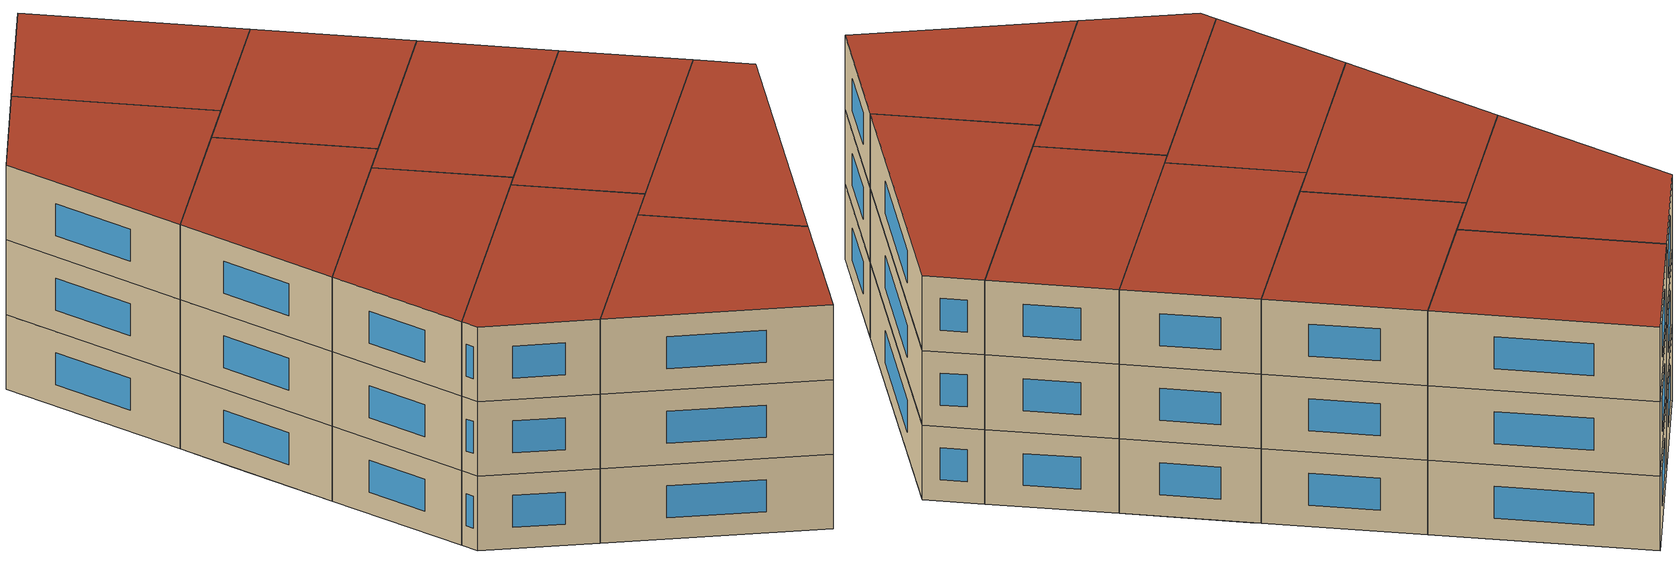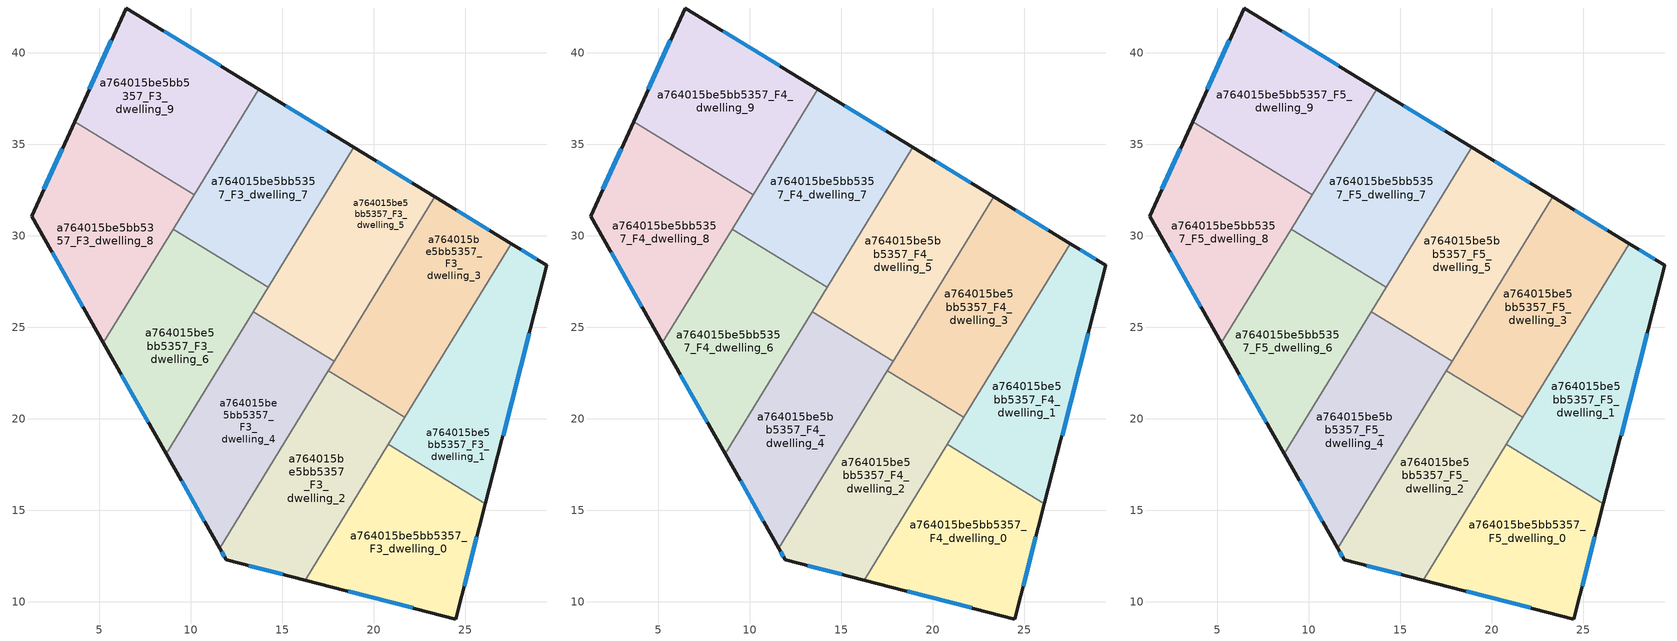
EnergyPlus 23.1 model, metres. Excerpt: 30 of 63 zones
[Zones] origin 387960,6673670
a764015be5bb5357_F3_dwelling_0
 floor to a764015be5bb5357_F2_dwelling_10 (EU_floor_Construction): 24.63,16.26 26.11,15.36 24.48,9.05 17.62,10.82 18.77,15.27 20.09,17.43 z9
 floor to a764015be5bb5357_F2_dwelling_8 (EU_floor_Construction): 18.77,15.27 17.62,10.82 16.26,11.17 z9
 floor to a764015be5bb5357_F2_dwelling_9 (EU_floor_Construction): 24.63,16.26 20.09,17.43 20.8,18.6 z9
 wall outside (EU_wall_Construction): 16.26,11.17 24.48,9.05 26.11,15.36 z9:12
 wall to a764015be5bb5357_F3_dwelling_1 (EU_wall_Construction): 26.11,15.36 20.8,18.6 z9:12
 wall to a764015be5bb5357_F3_dwelling_2 (EU_wall_Construction): 20.8,18.6 16.26,11.17 z9:12
 window (EU_Window_Construction): 24.95,10.85 25.64,13.56 / 18.61,10.57 22.13,9.66 z9.86:11.14
a764015be5bb5357_F3_dwelling_1
 floor to a764015be5bb5357_F2_dwelling_9 (EU_floor_Construction): 29.47,28.39 26.23,15.85 24.63,16.26 20.8,18.6 22.11,20.73 24.79,20.04 27.05,28.81 27.52,29.58 z9
 floor to a764015be5bb5357_F2_dwelling_10 (EU_floor_Construction): 26.23,15.85 26.11,15.36 24.63,16.26 z9
 floor to a764015be5bb5357_F2_dwelling_7 (EU_floor_Construction): 27.05,28.81 24.87,20.36 22.29,21.03 z9
 floor to a764015be5bb5357_F2_dwelling_8 (EU_floor_Construction): 24.87,20.36 24.79,20.04 22.11,20.73 22.29,21.03 z9
 wall outside (EU_wall_Construction): 26.11,15.36 29.47,28.39 27.52,29.58 z9:12
 wall to a764015be5bb5357_F3_dwelling_3 (EU_wall_Construction): 27.52,29.58 21.7,20.07 z9:12
 wall to a764015be5bb5357_F3_dwelling_2 (EU_wall_Construction): 21.7,20.07 20.8,18.6 z9:12
 window (EU_Window_Construction): 28.91,28.73 28.08,29.24 / 27.07,19.08 28.51,24.67 z9.86:11.14
a764015be5bb5357_F3_dwelling_2
 floor to a764015be5bb5357_F2_dwelling_8 (EU_floor_Construction): 20.24,20.97 18.77,15.27 16.26,11.17 13.4,11.91 15.17,18.8 17.32,22.31 18.58,21.98 z9
 floor to a764015be5bb5357_F2_dwelling_7 (EU_floor_Construction): 18.58,21.98 17.32,22.31 17.51,22.62 17.55,22.62 z9
 floor to a764015be5bb5357_F2_dwelling_6 (EU_floor_Construction): 15.17,18.8 13.4,11.91 11.94,12.29 11.58,12.93 z9
 floor to a764015be5bb5357_F2_dwelling_9 (EU_floor_Construction): 21.7,20.07 20.09,17.43 19.37,17.62 20.24,20.97 z9
 floor to a764015be5bb5357_F2_dwelling_10 (EU_floor_Construction): 20.09,17.43 18.77,15.27 19.37,17.62 z9
 wall outside (EU_wall_Construction): 11.58,12.93 11.94,12.29 16.26,11.17 z9:12
 wall to a764015be5bb5357_F3_dwelling_3 (EU_wall_Construction): 21.7,20.07 17.52,22.63 z9:12
 wall to a764015be5bb5357_F3_dwelling_4 (EU_wall_Construction): 17.52,22.63 11.58,12.93 z9:12
 window (EU_Window_Construction): 13.17,11.97 15.03,11.49 / 11.68,12.74 11.84,12.47 z9.86:11.14
a764015be5bb5357_F3_dwelling_3
 floor to a764015be5bb5357_F2_dwelling_7 (EU_floor_Construction): 27.29,29.72 27.05,28.81 22.29,21.03 18.58,21.98 17.55,22.62 20.47,21.86 22.96,31.53 23.33,32.14 z9
 floor to a764015be5bb5357_F2_dwelling_9 (EU_floor_Construction): 22.11,20.73 21.7,20.07 20.24,20.97 20.29,21.2 z9; 27.52,29.58 27.05,28.81 27.29,29.72 z9
 floor to a764015be5bb5357_F2_dwelling_6 (EU_floor_Construction): 20.61,22.41 20.47,21.86 17.55,22.62 17.52,22.63 17.82,23.12 z9
 floor to a764015be5bb5357_F2_dwelling_5 (EU_floor_Construction): 22.96,31.53 20.61,22.41 17.82,23.12 z9
 floor to a764015be5bb5357_F2_dwelling_8 (EU_floor_Construction): 22.29,21.03 22.11,20.73 20.29,21.2 20.24,20.97 18.58,21.98 z9
 wall outside (EU_wall_Construction): 27.52,29.58 23.33,32.14 z9:12
 wall to a764015be5bb5357_F3_dwelling_5 (EU_wall_Construction): 23.33,32.14 17.83,23.15 z9:12
 wall to a764015be5bb5357_F3_dwelling_4 (EU_wall_Construction): 17.83,23.15 17.52,22.63 z9:12
 window (EU_Window_Construction): 26.32,30.31 24.53,31.41 z9.86:11.14
a764015be5bb5357_F3_dwelling_4
 floor to a764015be5bb5357_F2_dwelling_6 (EU_floor_Construction): 17.82,23.12 17.51,22.62 16.24,22.95 16.15,22.61 15.17,18.8 11.58,12.93 9.96,15.78 11.94,23.47 12.56,24.48 z9
 floor to a764015be5bb5357_F2_dwelling_8 (EU_floor_Construction): 17.32,22.31 15.17,18.8 16.15,22.61 z9
 floor to a764015be5bb5357_F2_dwelling_4 (EU_floor_Construction): 16.24,24.12 12.88,24.99 13.41,25.85 z9; 11.94,23.47 9.96,15.78 8.65,18.09 z9
 floor to a764015be5bb5357_F2_dwelling_7 (EU_floor_Construction): 17.51,22.62 17.32,22.31 16.15,22.61 16.24,22.95 z9
 floor to a764015be5bb5357_F2_dwelling_5 (EU_floor_Construction): 16.24,24.12 17.83,23.15 17.82,23.12 12.56,24.48 12.88,24.99 z9
 wall outside (EU_wall_Construction): 8.65,18.09 11.58,12.93 z9:12
 wall to a764015be5bb5357_F3_dwelling_5 (EU_wall_Construction): 17.83,23.15 13.41,25.85 z9:12
 wall to a764015be5bb5357_F3_dwelling_6 (EU_wall_Construction): 13.41,25.85 8.65,18.09 z9:12
 window (EU_Window_Construction): 9.49,16.61 10.74,14.4 z9.86:11.14
a764015be5bb5357_F3_dwelling_5
 floor to a764015be5bb5357_F2_dwelling_3 (EU_floor_Construction): 19.26,34.64 16.92,25.58 13.74,26.4 18.91,34.85 z9
 floor to a764015be5bb5357_F2_dwelling_5 (EU_floor_Construction): 23.15,32.26 22.96,31.53 17.83,23.15 16.24,24.12 16.52,24.05 19.26,34.64 z9
 floor to a764015be5bb5357_F2_dwelling_7 (EU_floor_Construction): 23.33,32.14 22.96,31.53 23.15,32.26 z9
 floor to a764015be5bb5357_F2_dwelling_4 (EU_floor_Construction): 16.92,25.58 16.52,24.05 16.24,24.12 13.41,25.85 13.74,26.4 z9
 wall outside (EU_wall_Construction): 23.33,32.14 18.91,34.85 z9:12
 wall to a764015be5bb5357_F3_dwelling_7 (EU_wall_Construction): 18.91,34.85 14.22,27.19 z9:12
 wall to a764015be5bb5357_F3_dwelling_6 (EU_wall_Construction): 14.22,27.19 13.41,25.85 z9:12
 window (EU_Window_Construction): 22.07,32.91 20.17,34.08 z9.86:11.14
a764015be5bb5357_F3_dwelling_6
 floor to a764015be5bb5357_F2_dwelling_4 (EU_floor_Construction): 13.74,26.4 12.88,24.99 12.37,25.12 11.95,23.47 8.65,18.09 6.45,21.98 7.97,27.89 z9
 floor to a764015be5bb5357_F2_dwelling_1 (EU_floor_Construction): 8.31,29.19 6.45,21.98 5.22,24.15 z9
 floor to a764015be5bb5357_F2_dwelling_6 (EU_floor_Construction): 12.56,24.48 11.94,23.47 12.23,24.56 z9
 floor to a764015be5bb5357_F2_dwelling_3 (EU_floor_Construction): 12.78,28.07 14.22,27.19 13.74,26.4 7.97,27.89 8.31,29.2 8.32,29.22 z9
 floor to a764015be5bb5357_F2_dwelling_5 (EU_floor_Construction): 12.88,24.99 12.56,24.48 12.23,24.56 12.37,25.12 z9
 floor to a764015be5bb5357_F2_dwelling_2 (EU_floor_Construction): 12.78,28.07 8.32,29.22 9.03,30.37 z9
 wall outside (EU_wall_Construction): 5.22,24.15 8.65,18.09 z9:12
 wall to a764015be5bb5357_F3_dwelling_8 (EU_wall_Construction): 9.03,30.37 5.22,24.15 z9:12
 wall to a764015be5bb5357_F3_dwelling_7 (EU_wall_Construction): 14.22,27.19 9.03,30.37 z9:12
 window (EU_Window_Construction): 6.2,22.41 7.67,19.82 z9.86:11.14
a764015be5bb5357_F3_dwelling_7
 floor adiabatic (EU_floor_Construction): 18.91,34.85 14.22,27.19 9.03,30.37 13.71,38.03 z9
 wall outside (EU_wall_Construction): 18.91,34.85 13.71,38.03 z9:12
 wall to a764015be5bb5357_F3_dwelling_9 (EU_wall_Construction): 13.71,38.03 10.18,32.25 z9:12
 wall to a764015be5bb5357_F3_dwelling_8 (EU_wall_Construction): 10.18,32.25 9.03,30.37 z9:12
 window (EU_Window_Construction): 17.42,35.76 15.2,37.12 z9.86:11.14
a764015be5bb5357_F3_dwelling_8
 floor to a764015be5bb5357_F2_dwelling_1 (EU_floor_Construction): 9.13,32.37 8.31,29.19 5.22,24.15 1.29,31.08 2.64,34.04 z9
 floor to a764015be5bb5357_F2_dwelling_0 (EU_floor_Construction): 9.24,32.82 9.13,32.37 2.64,34.04 3.64,36.25 z9
 floor to a764015be5bb5357_F2_dwelling_2 (EU_floor_Construction): 10.18,32.25 9.03,30.37 8.32,29.22 9.24,32.82 z9
 wall outside (EU_wall_Construction): 3.64,36.25 1.29,31.08 5.22,24.15 z9:12
 wall to a764015be5bb5357_F3_dwelling_9 (EU_wall_Construction): 10.18,32.25 3.64,36.25 z9:12
 window (EU_Window_Construction): 2.41,29.1 4.1,26.13 / 2.97,34.77 1.96,32.56 z9.86:11.14
a764015be5bb5357_F3_dwelling_9
 floor to a764015be5bb5357_F2_dwelling_0 (EU_floor_Construction): 11.01,39.68 9.24,32.82 3.64,36.25 6.47,42.46 z9
 floor adiabatic (EU_floor_Construction): 13.71,38.03 10.18,32.25 9.24,32.82 11.01,39.68 z9
 wall outside (EU_wall_Construction): 13.71,38.03 6.47,42.46 3.64,36.25 z9:12
 window (EU_Window_Construction): 5.66,40.69 4.45,38.02 / 11.64,39.29 8.54,41.19 z9.86:11.14
a764015be5bb5357_F4_dwelling_0
 floor to a764015be5bb5357_F3_dwelling_0 (EU_floor_Construction): 26.11,15.36 24.48,9.05 16.26,11.17 20.8,18.6 z12
 wall outside (EU_wall_Construction): 16.26,11.17 24.48,9.05 26.11,15.36 z12:15
 wall to a764015be5bb5357_F4_dwelling_1 (EU_wall_Construction): 26.11,15.36 20.8,18.6 z12:15
 wall to a764015be5bb5357_F4_dwelling_2 (EU_wall_Construction): 20.8,18.6 16.26,11.17 z12:15
 window (EU_Window_Construction): 24.95,10.85 25.64,13.56 / 18.61,10.57 22.13,9.66 z12.86:14.14
a764015be5bb5357_F4_dwelling_1
 floor to a764015be5bb5357_F3_dwelling_1 (EU_floor_Construction): 29.47,28.39 26.11,15.36 20.8,18.6 27.52,29.58 z12
 wall outside (EU_wall_Construction): 26.11,15.36 29.47,28.39 27.52,29.58 z12:15
 wall to a764015be5bb5357_F4_dwelling_3 (EU_wall_Construction): 27.52,29.58 21.7,20.07 z12:15
 wall to a764015be5bb5357_F4_dwelling_2 (EU_wall_Construction): 21.7,20.07 20.8,18.6 z12:15
 window (EU_Window_Construction): 28.91,28.73 28.08,29.24 / 27.07,19.08 28.51,24.67 z12.86:14.14
a764015be5bb5357_F4_dwelling_2
 floor to a764015be5bb5357_F3_dwelling_2 (EU_floor_Construction): 21.7,20.07 16.26,11.17 11.94,12.29 11.58,12.93 17.52,22.63 z12
 wall outside (EU_wall_Construction): 11.58,12.93 11.94,12.29 16.26,11.17 z12:15
 wall to a764015be5bb5357_F4_dwelling_3 (EU_wall_Construction): 21.7,20.07 17.52,22.63 z12:15
 wall to a764015be5bb5357_F4_dwelling_4 (EU_wall_Construction): 17.52,22.63 11.58,12.93 z12:15
 window (EU_Window_Construction): 13.17,11.97 15.03,11.49 / 11.68,12.74 11.84,12.47 z12.86:14.14
a764015be5bb5357_F4_dwelling_3
 floor to a764015be5bb5357_F3_dwelling_3 (EU_floor_Construction): 27.52,29.58 21.7,20.07 17.52,22.63 23.33,32.14 z12
 wall outside (EU_wall_Construction): 27.52,29.58 23.33,32.14 z12:15
 wall to a764015be5bb5357_F4_dwelling_5 (EU_wall_Construction): 23.33,32.14 17.83,23.15 z12:15
 wall to a764015be5bb5357_F4_dwelling_4 (EU_wall_Construction): 17.83,23.15 17.52,22.63 z12:15
 window (EU_Window_Construction): 26.32,30.31 24.53,31.41 z12.86:14.14
a764015be5bb5357_F4_dwelling_4
 floor to a764015be5bb5357_F3_dwelling_4 (EU_floor_Construction): 17.83,23.15 11.58,12.93 8.65,18.09 13.41,25.85 z12
 wall outside (EU_wall_Construction): 8.65,18.09 11.58,12.93 z12:15
 wall to a764015be5bb5357_F4_dwelling_5 (EU_wall_Construction): 17.83,23.15 13.41,25.85 z12:15
 wall to a764015be5bb5357_F4_dwelling_6 (EU_wall_Construction): 13.41,25.85 8.65,18.09 z12:15
 window (EU_Window_Construction): 9.49,16.61 10.74,14.4 z12.86:14.14
a764015be5bb5357_F4_dwelling_5
 floor to a764015be5bb5357_F3_dwelling_5 (EU_floor_Construction): 23.33,32.14 17.83,23.15 13.41,25.85 18.91,34.85 z12
 wall outside (EU_wall_Construction): 23.33,32.14 18.91,34.85 z12:15
 wall to a764015be5bb5357_F4_dwelling_7 (EU_wall_Construction): 18.91,34.85 14.22,27.19 z12:15
 wall to a764015be5bb5357_F4_dwelling_6 (EU_wall_Construction): 14.22,27.19 13.41,25.85 z12:15
 window (EU_Window_Construction): 22.07,32.91 20.17,34.08 z12.86:14.14
a764015be5bb5357_F4_dwelling_6
 floor to a764015be5bb5357_F3_dwelling_6 (EU_floor_Construction): 14.22,27.19 8.65,18.09 5.22,24.15 9.03,30.37 z12
 wall outside (EU_wall_Construction): 5.22,24.15 8.65,18.09 z12:15
 wall to a764015be5bb5357_F4_dwelling_8 (EU_wall_Construction): 9.03,30.37 5.22,24.15 z12:15
 wall to a764015be5bb5357_F4_dwelling_7 (EU_wall_Construction): 14.22,27.19 9.03,30.37 z12:15
 window (EU_Window_Construction): 6.2,22.41 7.67,19.82 z12.86:14.14
a764015be5bb5357_F4_dwelling_7
 floor to a764015be5bb5357_F3_dwelling_7 (EU_floor_Construction): 18.91,34.85 14.22,27.19 9.03,30.37 13.71,38.03 z12
 wall outside (EU_wall_Construction): 18.91,34.85 13.71,38.03 z12:15
 wall to a764015be5bb5357_F4_dwelling_9 (EU_wall_Construction): 13.71,38.03 10.18,32.25 z12:15
 wall to a764015be5bb5357_F4_dwelling_8 (EU_wall_Construction): 10.18,32.25 9.03,30.37 z12:15
 window (EU_Window_Construction): 17.42,35.76 15.2,37.12 z12.86:14.14
a764015be5bb5357_F4_dwelling_8
 floor to a764015be5bb5357_F3_dwelling_8 (EU_floor_Construction): 10.18,32.25 5.22,24.15 1.29,31.08 3.64,36.25 z12
 wall outside (EU_wall_Construction): 3.64,36.25 1.29,31.08 5.22,24.15 z12:15
 wall to a764015be5bb5357_F4_dwelling_9 (EU_wall_Construction): 10.18,32.25 3.64,36.25 z12:15
 window (EU_Window_Construction): 2.41,29.1 4.1,26.13 / 2.97,34.77 1.96,32.56 z12.86:14.14
a764015be5bb5357_F4_dwelling_9
 floor to a764015be5bb5357_F3_dwelling_9 (EU_floor_Construction): 13.71,38.03 10.18,32.25 3.64,36.25 6.47,42.46 z12
 wall outside (EU_wall_Construction): 13.71,38.03 6.47,42.46 3.64,36.25 z12:15
 window (EU_Window_Construction): 5.66,40.69 4.45,38.02 / 11.64,39.29 8.54,41.19 z12.86:14.14
a764015be5bb5357_F5_dwelling_0
 floor to a764015be5bb5357_F4_dwelling_0 (EU_floor_Construction): 26.11,15.36 24.48,9.05 16.26,11.17 20.8,18.6 z15
 wall outside (EU_wall_Construction): 16.26,11.17 24.48,9.05 26.11,15.36 z15:18
 wall to a764015be5bb5357_F5_dwelling_1 (EU_wall_Construction): 26.11,15.36 20.8,18.6 z15:18
 wall to a764015be5bb5357_F5_dwelling_2 (EU_wall_Construction): 20.8,18.6 16.26,11.17 z15:18
 window (EU_Window_Construction): 24.95,10.85 25.64,13.56 / 18.61,10.57 22.13,9.66 z15.86:17.14
 roof outside (EU_roof_Construction): 24.48,9.05 26.11,15.36 20.8,18.6 16.26,11.17 z18
a764015be5bb5357_F5_dwelling_1
 floor to a764015be5bb5357_F4_dwelling_1 (EU_floor_Construction): 29.47,28.39 26.11,15.36 20.8,18.6 27.52,29.58 z15
 wall outside (EU_wall_Construction): 26.11,15.36 29.47,28.39 27.52,29.58 z15:18
 wall to a764015be5bb5357_F5_dwelling_3 (EU_wall_Construction): 27.52,29.58 21.7,20.07 z15:18
 wall to a764015be5bb5357_F5_dwelling_2 (EU_wall_Construction): 21.7,20.07 20.8,18.6 z15:18
 window (EU_Window_Construction): 28.91,28.73 28.08,29.24 / 27.07,19.08 28.51,24.67 z15.86:17.14
 roof outside (EU_roof_Construction): 26.11,15.36 29.47,28.39 27.52,29.58 20.8,18.6 z18
a764015be5bb5357_F5_dwelling_2
 floor to a764015be5bb5357_F4_dwelling_2 (EU_floor_Construction): 21.7,20.07 16.26,11.17 11.94,12.29 11.58,12.93 17.52,22.63 z15
 wall outside (EU_wall_Construction): 11.58,12.93 11.94,12.29 16.26,11.17 z15:18
 wall to a764015be5bb5357_F5_dwelling_3 (EU_wall_Construction): 21.7,20.07 17.52,22.63 z15:18
 wall to a764015be5bb5357_F5_dwelling_4 (EU_wall_Construction): 17.52,22.63 11.58,12.93 z15:18
 window (EU_Window_Construction): 13.17,11.97 15.03,11.49 / 11.68,12.74 11.84,12.47 z15.86:17.14
 roof outside (EU_roof_Construction): 16.26,11.17 21.7,20.07 17.52,22.63 11.58,12.93 11.94,12.29 z18
a764015be5bb5357_F5_dwelling_3
 floor to a764015be5bb5357_F4_dwelling_3 (EU_floor_Construction): 27.52,29.58 21.7,20.07 17.52,22.63 23.33,32.14 z15
 wall outside (EU_wall_Construction): 27.52,29.58 23.33,32.14 z15:18
 wall to a764015be5bb5357_F5_dwelling_5 (EU_wall_Construction): 23.33,32.14 17.83,23.15 z15:18
 wall to a764015be5bb5357_F5_dwelling_4 (EU_wall_Construction): 17.83,23.15 17.52,22.63 z15:18
 window (EU_Window_Construction): 26.32,30.31 24.53,31.41 z15.86:17.14
 roof outside (EU_roof_Construction): 21.7,20.07 27.52,29.58 23.33,32.14 17.52,22.63 z18
a764015be5bb5357_F5_dwelling_4
 floor to a764015be5bb5357_F4_dwelling_4 (EU_floor_Construction): 17.83,23.15 11.58,12.93 8.65,18.09 13.41,25.85 z15
 wall outside (EU_wall_Construction): 8.65,18.09 11.58,12.93 z15:18
 wall to a764015be5bb5357_F5_dwelling_5 (EU_wall_Construction): 17.83,23.15 13.41,25.85 z15:18
 wall to a764015be5bb5357_F5_dwelling_6 (EU_wall_Construction): 13.41,25.85 8.65,18.09 z15:18
 window (EU_Window_Construction): 9.49,16.61 10.74,14.4 z15.86:17.14
 roof outside (EU_roof_Construction): 11.58,12.93 17.83,23.15 13.41,25.85 8.65,18.09 z18
a764015be5bb5357_F5_dwelling_5
 floor to a764015be5bb5357_F4_dwelling_5 (EU_floor_Construction): 23.33,32.14 17.83,23.15 13.41,25.85 18.91,34.85 z15
 wall outside (EU_wall_Construction): 23.33,32.14 18.91,34.85 z15:18
 wall to a764015be5bb5357_F5_dwelling_7 (EU_wall_Construction): 18.91,34.85 14.22,27.19 z15:18
 wall to a764015be5bb5357_F5_dwelling_6 (EU_wall_Construction): 14.22,27.19 13.41,25.85 z15:18
 window (EU_Window_Construction): 22.07,32.91 20.17,34.08 z15.86:17.14
 roof outside (EU_roof_Construction): 17.83,23.15 23.33,32.14 18.91,34.85 13.41,25.85 z18
a764015be5bb5357_F5_dwelling_6
 floor to a764015be5bb5357_F4_dwelling_6 (EU_floor_Construction): 14.22,27.19 8.65,18.09 5.22,24.15 9.03,30.37 z15
 wall outside (EU_wall_Construction): 5.22,24.15 8.65,18.09 z15:18
 wall to a764015be5bb5357_F5_dwelling_8 (EU_wall_Construction): 9.03,30.37 5.22,24.15 z15:18
 wall to a764015be5bb5357_F5_dwelling_7 (EU_wall_Construction): 14.22,27.19 9.03,30.37 z15:18
 window (EU_Window_Construction): 6.2,22.41 7.67,19.82 z15.86:17.14
 roof outside (EU_roof_Construction): 8.65,18.09 14.22,27.19 9.03,30.37 5.22,24.15 z18
a764015be5bb5357_F5_dwelling_7
 floor to a764015be5bb5357_F4_dwelling_7 (EU_floor_Construction): 18.91,34.85 14.22,27.19 9.03,30.37 13.71,38.03 z15
 wall outside (EU_wall_Construction): 18.91,34.85 13.71,38.03 z15:18
 wall to a764015be5bb5357_F5_dwelling_9 (EU_wall_Construction): 13.71,38.03 10.18,32.25 z15:18
 wall to a764015be5bb5357_F5_dwelling_8 (EU_wall_Construction): 10.18,32.25 9.03,30.37 z15:18
 window (EU_Window_Construction): 17.42,35.76 15.2,37.12 z15.86:17.14
 roof outside (EU_roof_Construction): 14.22,27.19 18.91,34.85 13.71,38.03 9.03,30.37 z18
a764015be5bb5357_F5_dwelling_8
 floor to a764015be5bb5357_F4_dwelling_8 (EU_floor_Construction): 10.18,32.25 5.22,24.15 1.29,31.08 3.64,36.25 z15
 wall outside (EU_wall_Construction): 3.64,36.25 1.29,31.08 5.22,24.15 z15:18
 wall to a764015be5bb5357_F5_dwelling_9 (EU_wall_Construction): 10.18,32.25 3.64,36.25 z15:18
 window (EU_Window_Construction): 2.41,29.1 4.1,26.13 / 2.97,34.77 1.96,32.56 z15.86:17.14
 roof outside (EU_roof_Construction): 5.22,24.15 10.18,32.25 3.64,36.25 1.29,31.08 z18
a764015be5bb5357_F5_dwelling_9
 floor to a764015be5bb5357_F4_dwelling_9 (EU_floor_Construction): 13.71,38.03 10.18,32.25 3.64,36.25 6.47,42.46 z15
 wall outside (EU_wall_Construction): 13.71,38.03 6.47,42.46 3.64,36.25 z15:18
 window (EU_Window_Construction): 5.66,40.69 4.45,38.02 / 11.64,39.29 8.54,41.19 z15.86:17.14
 roof outside (EU_roof_Construction): 10.18,32.25 13.71,38.03 6.47,42.46 3.64,36.25 z18
[Building]
EU S2 Campaign: North Axis=0; Terrain=City; Solar Distribution=FullExterior
[Site:Location]
Helsinki-Vantaa.AP: Latitude=60.317; Longitude=24.963; Time Zone=2; Elevation=54.6
[SizingPeriod:WeatherFileDays]
AnnualSizingPeriod: Begin Month=1; Begin Day of Month=1; End Month=12; End Day of Month=31; Day of Week for Start Day=Monday; Use Weather File Daylight Saving Period=No; Use Weather File Rain and Snow Indicators=No
[MATERIAL]
EU_InternalMass_Material: Roughness=MediumRough; Thickness=0.1; Conductivity=1; Density=1800; Specific Heat=900; Thermal Absorptance=0.9; Solar Absorptance=0.7; Visible Absorptance=0.7
[MATERIAL:NOMASS] Roughness=MediumRough; Thermal Absorptance=0.9; Solar Absorptance=0.7; Visible Absorptance=0.7
Name | Thermal Resistance
EU_wall_NoMass | 5.91765
EU_roof_NoMass | 11.1778
EU_floor_NoMass | 6.2875
[WINDOWMATERIAL:SIMPLEGLAZINGSYSTEM]
EU_Window_SimpleGlazing: UFactor=0.994035; Solar Heat Gain Coefficient=0.7; Visible Transmittance=0.7
[CONSTRUCTION]
EU_wall_Construction: EU_wall_NoMass
EU_roof_Construction: EU_roof_NoMass
EU_floor_Construction: EU_floor_NoMass
EU_Window_Construction: EU_Window_SimpleGlazing
EU_InternalMass_Construction: EU_InternalMass_Material
[ZONE] Type=1; Multiplier=1; Ceiling Height=autocalculate; Floor Area=autocalculate; Part of Total Floor Area=Yes
Name | Volume
a764015be5bb5357_F3_dwelling_0; a764015be5bb5357_F4_dwelling_0; a764015be5bb5357_F5_dwelling_0 | 164.106
a764015be5bb5357_F3_dwelling_1; a764015be5bb5357_F4_dwelling_1; a764015be5bb5357_F5_dwelling_1 | 164.11
a764015be5bb5357_F3_dwelling_2; a764015be5bb5357_F4_dwelling_2; a764015be5bb5357_F5_dwelling_2 | 164.084
a764015be5bb5357_F3_dwelling_3; a764015be5bb5357_F4_dwelling_3; a764015be5bb5357_F5_dwelling_3 | 164.104
a764015be5bb5357_F3_dwelling_4; a764015be5bb5357_F4_dwelling_4; a764015be5bb5357_F5_dwelling_4 | 164.113
a764015be5bb5357_F3_dwelling_5; a764015be5bb5357_F4_dwelling_5; a764015be5bb5357_F5_dwelling_5; a764015be5bb5357_F3_dwelling_9; a764015be5bb5357_F4_dwelling_9; a764015be5bb5357_F5_dwelling_9 | 164.109
a764015be5bb5357_F3_dwelling_6; a764015be5bb5357_F4_dwelling_6; a764015be5bb5357_F5_dwelling_6 | 164.101
a764015be5bb5357_F3_dwelling_7; a764015be5bb5357_F4_dwelling_7; a764015be5bb5357_F5_dwelling_7 | 164.12
a764015be5bb5357_F3_dwelling_8; a764015be5bb5357_F4_dwelling_8; a764015be5bb5357_F5_dwelling_8 | 164.114
[INTERNALMASS] Construction=EU_InternalMass_Construction
Name | Zone or ZoneList | Surface Area
a764015be5bb5357_F3_dwelling_0_EU_InternalMass | a764015be5bb5357_F3_dwelling_0 | 54.7022
a764015be5bb5357_F3_dwelling_1_EU_InternalMass | a764015be5bb5357_F3_dwelling_1 | 54.7031
a764015be5bb5357_F3_dwelling_2_EU_InternalMass | a764015be5bb5357_F3_dwelling_2 | 54.6948
a764015be5bb5357_F3_dwelling_3_EU_InternalMass | a764015be5bb5357_F3_dwelling_3 | 54.7013
a764015be5bb5357_F3_dwelling_4_EU_InternalMass | a764015be5bb5357_F3_dwelling_4 | 54.7043
a764015be5bb5357_F3_dwelling_5_EU_InternalMass | a764015be5bb5357_F3_dwelling_5 | 54.7032
a764015be5bb5357_F3_dwelling_6_EU_InternalMass | a764015be5bb5357_F3_dwelling_6 | 54.7003
a764015be5bb5357_F3_dwelling_7_EU_InternalMass | a764015be5bb5357_F3_dwelling_7 | 54.7065
a764015be5bb5357_F3_dwelling_8_EU_InternalMass | a764015be5bb5357_F3_dwelling_8 | 54.7044
a764015be5bb5357_F3_dwelling_9_EU_InternalMass | a764015be5bb5357_F3_dwelling_9 | 54.7032
a764015be5bb5357_F4_dwelling_0_EU_InternalMass | a764015be5bb5357_F4_dwelling_0 | 54.7022
a764015be5bb5357_F4_dwelling_1_EU_InternalMass | a764015be5bb5357_F4_dwelling_1 | 54.7031
a764015be5bb5357_F4_dwelling_2_EU_InternalMass | a764015be5bb5357_F4_dwelling_2 | 54.6948
a764015be5bb5357_F4_dwelling_3_EU_InternalMass | a764015be5bb5357_F4_dwelling_3 | 54.7013
a764015be5bb5357_F4_dwelling_4_EU_InternalMass | a764015be5bb5357_F4_dwelling_4 | 54.7043
a764015be5bb5357_F4_dwelling_5_EU_InternalMass | a764015be5bb5357_F4_dwelling_5 | 54.7032
a764015be5bb5357_F4_dwelling_6_EU_InternalMass | a764015be5bb5357_F4_dwelling_6 | 54.7003
a764015be5bb5357_F4_dwelling_7_EU_InternalMass | a764015be5bb5357_F4_dwelling_7 | 54.7065
a764015be5bb5357_F4_dwelling_8_EU_InternalMass | a764015be5bb5357_F4_dwelling_8 | 54.7044
a764015be5bb5357_F4_dwelling_9_EU_InternalMass | a764015be5bb5357_F4_dwelling_9 | 54.7032
a764015be5bb5357_F5_dwelling_0_EU_InternalMass | a764015be5bb5357_F5_dwelling_0 | 54.7022
a764015be5bb5357_F5_dwelling_1_EU_InternalMass | a764015be5bb5357_F5_dwelling_1 | 54.7031
a764015be5bb5357_F5_dwelling_2_EU_InternalMass | a764015be5bb5357_F5_dwelling_2 | 54.6948
a764015be5bb5357_F5_dwelling_3_EU_InternalMass | a764015be5bb5357_F5_dwelling_3 | 54.7013
a764015be5bb5357_F5_dwelling_4_EU_InternalMass | a764015be5bb5357_F5_dwelling_4 | 54.7043
a764015be5bb5357_F5_dwelling_5_EU_InternalMass | a764015be5bb5357_F5_dwelling_5 | 54.7032
a764015be5bb5357_F5_dwelling_6_EU_InternalMass | a764015be5bb5357_F5_dwelling_6 | 54.7003
a764015be5bb5357_F5_dwelling_7_EU_InternalMass | a764015be5bb5357_F5_dwelling_7 | 54.7065
a764015be5bb5357_F5_dwelling_8_EU_InternalMass | a764015be5bb5357_F5_dwelling_8 | 54.7044
a764015be5bb5357_F5_dwelling_9_EU_InternalMass | a764015be5bb5357_F5_dwelling_9 | 54.7032
[OTHEREQUIPMENT] Fuel Type=Electricity; Design Level Calculation Method=Watts/Area; Power per Zone Floor Area=1; Fraction Latent=0; Fraction Radiant=0; Fraction Lost=0; Carbon Dioxide Generation Rate=0; EndUse Subcategory=EU_Step8_InternalGains
Name | Zone or ZoneList or Space or SpaceList | Schedule
EU_Step8_InternalGain_a764015be5bb5357_F3_dwelling_0_f000 | a764015be5bb5357_F3_dwelling_0 | EU_Step8_GainSchedule_a764015be5bb5357_F3_dwelling_0_f000
EU_Step8_InternalGain_a764015be5bb5357_F3_dwelling_1_f000 | a764015be5bb5357_F3_dwelling_1 | EU_Step8_GainSchedule_a764015be5bb5357_F3_dwelling_1_f000
EU_Step8_InternalGain_a764015be5bb5357_F3_dwelling_2_f000 | a764015be5bb5357_F3_dwelling_2 | EU_Step8_GainSchedule_a764015be5bb5357_F3_dwelling_2_f000
EU_Step8_InternalGain_a764015be5bb5357_F3_dwelling_3_f000 | a764015be5bb5357_F3_dwelling_3 | EU_Step8_GainSchedule_a764015be5bb5357_F3_dwelling_3_f000
EU_Step8_InternalGain_a764015be5bb5357_F3_dwelling_4_f000 | a764015be5bb5357_F3_dwelling_4 | EU_Step8_GainSchedule_a764015be5bb5357_F3_dwelling_4_f000
EU_Step8_InternalGain_a764015be5bb5357_F3_dwelling_5_f000 | a764015be5bb5357_F3_dwelling_5 | EU_Step8_GainSchedule_a764015be5bb5357_F3_dwelling_5_f000
EU_Step8_InternalGain_a764015be5bb5357_F3_dwelling_6_f000 | a764015be5bb5357_F3_dwelling_6 | EU_Step8_GainSchedule_a764015be5bb5357_F3_dwelling_6_f000
EU_Step8_InternalGain_a764015be5bb5357_F3_dwelling_7_f000 | a764015be5bb5357_F3_dwelling_7 | EU_Step8_GainSchedule_a764015be5bb5357_F3_dwelling_7_f000
EU_Step8_InternalGain_a764015be5bb5357_F3_dwelling_8_f000 | a764015be5bb5357_F3_dwelling_8 | EU_Step8_GainSchedule_a764015be5bb5357_F3_dwelling_8_f000
EU_Step8_InternalGain_a764015be5bb5357_F3_dwelling_9_f000 | a764015be5bb5357_F3_dwelling_9 | EU_Step8_GainSchedule_a764015be5bb5357_F3_dwelling_9_f000
EU_Step8_InternalGain_a764015be5bb5357_F4_dwelling_0_f000 | a764015be5bb5357_F4_dwelling_0 | EU_Step8_GainSchedule_a764015be5bb5357_F4_dwelling_0_f000
EU_Step8_InternalGain_a764015be5bb5357_F4_dwelling_1_f000 | a764015be5bb5357_F4_dwelling_1 | EU_Step8_GainSchedule_a764015be5bb5357_F4_dwelling_1_f000
EU_Step8_InternalGain_a764015be5bb5357_F4_dwelling_2_f000 | a764015be5bb5357_F4_dwelling_2 | EU_Step8_GainSchedule_a764015be5bb5357_F4_dwelling_2_f000
EU_Step8_InternalGain_a764015be5bb5357_F4_dwelling_3_f000 | a764015be5bb5357_F4_dwelling_3 | EU_Step8_GainSchedule_a764015be5bb5357_F4_dwelling_3_f000
EU_Step8_InternalGain_a764015be5bb5357_F4_dwelling_4_f000 | a764015be5bb5357_F4_dwelling_4 | EU_Step8_GainSchedule_a764015be5bb5357_F4_dwelling_4_f000
EU_Step8_InternalGain_a764015be5bb5357_F4_dwelling_5_f000 | a764015be5bb5357_F4_dwelling_5 | EU_Step8_GainSchedule_a764015be5bb5357_F4_dwelling_5_f000
EU_Step8_InternalGain_a764015be5bb5357_F4_dwelling_6_f000 | a764015be5bb5357_F4_dwelling_6 | EU_Step8_GainSchedule_a764015be5bb5357_F4_dwelling_6_f000
EU_Step8_InternalGain_a764015be5bb5357_F4_dwelling_7_f000 | a764015be5bb5357_F4_dwelling_7 | EU_Step8_GainSchedule_a764015be5bb5357_F4_dwelling_7_f000
EU_Step8_InternalGain_a764015be5bb5357_F4_dwelling_8_f000 | a764015be5bb5357_F4_dwelling_8 | EU_Step8_GainSchedule_a764015be5bb5357_F4_dwelling_8_f000
EU_Step8_InternalGain_a764015be5bb5357_F4_dwelling_9_f000 | a764015be5bb5357_F4_dwelling_9 | EU_Step8_GainSchedule_a764015be5bb5357_F4_dwelling_9_f000
EU_Step8_InternalGain_a764015be5bb5357_F5_dwelling_0_f000 | a764015be5bb5357_F5_dwelling_0 | EU_Step8_GainSchedule_a764015be5bb5357_F5_dwelling_0_f000
EU_Step8_InternalGain_a764015be5bb5357_F5_dwelling_1_f000 | a764015be5bb5357_F5_dwelling_1 | EU_Step8_GainSchedule_a764015be5bb5357_F5_dwelling_1_f000
EU_Step8_InternalGain_a764015be5bb5357_F5_dwelling_2_f000 | a764015be5bb5357_F5_dwelling_2 | EU_Step8_GainSchedule_a764015be5bb5357_F5_dwelling_2_f000
EU_Step8_InternalGain_a764015be5bb5357_F5_dwelling_3_f000 | a764015be5bb5357_F5_dwelling_3 | EU_Step8_GainSchedule_a764015be5bb5357_F5_dwelling_3_f000
EU_Step8_InternalGain_a764015be5bb5357_F5_dwelling_4_f000 | a764015be5bb5357_F5_dwelling_4 | EU_Step8_GainSchedule_a764015be5bb5357_F5_dwelling_4_f000
EU_Step8_InternalGain_a764015be5bb5357_F5_dwelling_5_f000 | a764015be5bb5357_F5_dwelling_5 | EU_Step8_GainSchedule_a764015be5bb5357_F5_dwelling_5_f000
EU_Step8_InternalGain_a764015be5bb5357_F5_dwelling_6_f000 | a764015be5bb5357_F5_dwelling_6 | EU_Step8_GainSchedule_a764015be5bb5357_F5_dwelling_6_f000
EU_Step8_InternalGain_a764015be5bb5357_F5_dwelling_7_f000 | a764015be5bb5357_F5_dwelling_7 | EU_Step8_GainSchedule_a764015be5bb5357_F5_dwelling_7_f000
EU_Step8_InternalGain_a764015be5bb5357_F5_dwelling_8_f000 | a764015be5bb5357_F5_dwelling_8 | EU_Step8_GainSchedule_a764015be5bb5357_F5_dwelling_8_f000
EU_Step8_InternalGain_a764015be5bb5357_F5_dwelling_9_f000 | a764015be5bb5357_F5_dwelling_9 | EU_Step8_GainSchedule_a764015be5bb5357_F5_dwelling_9_f000
[ZONEVENTILATION:DESIGNFLOWRATE] Schedule=EU_AlwaysOn; Design Flow Rate Calculation Method=AirChanges/Hour; Air Changes per Hour=0.596421; Ventilation Type=Natural; Fan Pressure Rise=0; Fan Total Efficiency=1; Constant Term Coefficient=1; Temperature Term Coefficient=0; Velocity Term Coefficient=0; Velocity Squared Term Coefficient=0; Minimum Indoor Temperature=-100; Maximum Indoor Temperature=100; Delta Temperature=-100; Minimum Outdoor Temperature=-100; Maximum Outdoor Temperature=100; Maximum Wind Speed=40
Name | Zone or ZoneList or Space or SpaceList
EU_ConstantAir_a764015be5bb5357_F3_dwelling_0 | a764015be5bb5357_F3_dwelling_0
EU_ConstantAir_a764015be5bb5357_F3_dwelling_1 | a764015be5bb5357_F3_dwelling_1
EU_ConstantAir_a764015be5bb5357_F3_dwelling_2 | a764015be5bb5357_F3_dwelling_2
EU_ConstantAir_a764015be5bb5357_F3_dwelling_3 | a764015be5bb5357_F3_dwelling_3
EU_ConstantAir_a764015be5bb5357_F3_dwelling_4 | a764015be5bb5357_F3_dwelling_4
EU_ConstantAir_a764015be5bb5357_F3_dwelling_5 | a764015be5bb5357_F3_dwelling_5
EU_ConstantAir_a764015be5bb5357_F3_dwelling_6 | a764015be5bb5357_F3_dwelling_6
EU_ConstantAir_a764015be5bb5357_F3_dwelling_7 | a764015be5bb5357_F3_dwelling_7
EU_ConstantAir_a764015be5bb5357_F3_dwelling_8 | a764015be5bb5357_F3_dwelling_8
EU_ConstantAir_a764015be5bb5357_F3_dwelling_9 | a764015be5bb5357_F3_dwelling_9
EU_ConstantAir_a764015be5bb5357_F4_dwelling_0 | a764015be5bb5357_F4_dwelling_0
EU_ConstantAir_a764015be5bb5357_F4_dwelling_1 | a764015be5bb5357_F4_dwelling_1
EU_ConstantAir_a764015be5bb5357_F4_dwelling_2 | a764015be5bb5357_F4_dwelling_2
EU_ConstantAir_a764015be5bb5357_F4_dwelling_3 | a764015be5bb5357_F4_dwelling_3
EU_ConstantAir_a764015be5bb5357_F4_dwelling_4 | a764015be5bb5357_F4_dwelling_4
EU_ConstantAir_a764015be5bb5357_F4_dwelling_5 | a764015be5bb5357_F4_dwelling_5
EU_ConstantAir_a764015be5bb5357_F4_dwelling_6 | a764015be5bb5357_F4_dwelling_6
EU_ConstantAir_a764015be5bb5357_F4_dwelling_7 | a764015be5bb5357_F4_dwelling_7
EU_ConstantAir_a764015be5bb5357_F4_dwelling_8 | a764015be5bb5357_F4_dwelling_8
EU_ConstantAir_a764015be5bb5357_F4_dwelling_9 | a764015be5bb5357_F4_dwelling_9
EU_ConstantAir_a764015be5bb5357_F5_dwelling_0 | a764015be5bb5357_F5_dwelling_0
EU_ConstantAir_a764015be5bb5357_F5_dwelling_1 | a764015be5bb5357_F5_dwelling_1
EU_ConstantAir_a764015be5bb5357_F5_dwelling_2 | a764015be5bb5357_F5_dwelling_2
EU_ConstantAir_a764015be5bb5357_F5_dwelling_3 | a764015be5bb5357_F5_dwelling_3
EU_ConstantAir_a764015be5bb5357_F5_dwelling_4 | a764015be5bb5357_F5_dwelling_4
EU_ConstantAir_a764015be5bb5357_F5_dwelling_5 | a764015be5bb5357_F5_dwelling_5
EU_ConstantAir_a764015be5bb5357_F5_dwelling_6 | a764015be5bb5357_F5_dwelling_6
EU_ConstantAir_a764015be5bb5357_F5_dwelling_7 | a764015be5bb5357_F5_dwelling_7
EU_ConstantAir_a764015be5bb5357_F5_dwelling_8 | a764015be5bb5357_F5_dwelling_8
EU_ConstantAir_a764015be5bb5357_F5_dwelling_9 | a764015be5bb5357_F5_dwelling_9
[HVACTEMPLATE:THERMOSTAT] Constant Heating Setpoint=20; Constant Cooling Setpoint=50
EU_HeatOnly_a764015be5bb5357_F0_dwelling_0; EU_HeatOnly_a764015be5bb5357_F0_dwelling_1; EU_HeatOnly_a764015be5bb5357_F0_dwelling_2; EU_HeatOnly_a764015be5bb5357_F0_dwelling_3; EU_HeatOnly_a764015be5bb5357_F0_dwelling_4; EU_HeatOnly_a764015be5bb5357_F0_dwelling_5; EU_HeatOnly_a764015be5bb5357_F0_dwelling_6; EU_HeatOnly_a764015be5bb5357_F0_dwelling_7; EU_HeatOnly_a764015be5bb5357_F0_dwelling_8; EU_HeatOnly_a764015be5bb5357_F0_dwelling_9; EU_HeatOnly_a764015be5bb5357_F0_dwelling_10; EU_HeatOnly_a764015be5bb5357_F1_dwelling_0; EU_HeatOnly_a764015be5bb5357_F1_dwelling_1; EU_HeatOnly_a764015be5bb5357_F1_dwelling_2; EU_HeatOnly_a764015be5bb5357_F1_dwelling_3; EU_HeatOnly_a764015be5bb5357_F1_dwelling_4; EU_HeatOnly_a764015be5bb5357_F1_dwelling_5; EU_HeatOnly_a764015be5bb5357_F1_dwelling_6; EU_HeatOnly_a764015be5bb5357_F1_dwelling_7; EU_HeatOnly_a764015be5bb5357_F1_dwelling_8; EU_HeatOnly_a764015be5bb5357_F1_dwelling_9; EU_HeatOnly_a764015be5bb5357_F1_dwelling_10; EU_HeatOnly_a764015be5bb5357_F2_dwelling_0; EU_HeatOnly_a764015be5bb5357_F2_dwelling_1; EU_HeatOnly_a764015be5bb5357_F2_dwelling_2; EU_HeatOnly_a764015be5bb5357_F2_dwelling_3; EU_HeatOnly_a764015be5bb5357_F2_dwelling_4; EU_HeatOnly_a764015be5bb5357_F2_dwelling_5; EU_HeatOnly_a764015be5bb5357_F2_dwelling_6; EU_HeatOnly_a764015be5bb5357_F2_dwelling_7; EU_HeatOnly_a764015be5bb5357_F2_dwelling_8; EU_HeatOnly_a764015be5bb5357_F2_dwelling_9; EU_HeatOnly_a764015be5bb5357_F2_dwelling_10; EU_HeatOnly_a764015be5bb5357_F3_dwelling_0; EU_HeatOnly_a764015be5bb5357_F3_dwelling_1; EU_HeatOnly_a764015be5bb5357_F3_dwelling_2; EU_HeatOnly_a764015be5bb5357_F3_dwelling_3; EU_HeatOnly_a764015be5bb5357_F3_dwelling_4; EU_HeatOnly_a764015be5bb5357_F3_dwelling_5; EU_HeatOnly_a764015be5bb5357_F3_dwelling_6; EU_HeatOnly_a764015be5bb5357_F3_dwelling_7; EU_HeatOnly_a764015be5bb5357_F3_dwelling_8; EU_HeatOnly_a764015be5bb5357_F3_dwelling_9; EU_HeatOnly_a764015be5bb5357_F4_dwelling_0; EU_HeatOnly_a764015be5bb5357_F4_dwelling_1; EU_HeatOnly_a764015be5bb5357_F4_dwelling_2; EU_HeatOnly_a764015be5bb5357_F4_dwelling_3; EU_HeatOnly_a764015be5bb5357_F4_dwelling_4; EU_HeatOnly_a764015be5bb5357_F4_dwelling_5; EU_HeatOnly_a764015be5bb5357_F4_dwelling_6; EU_HeatOnly_a764015be5bb5357_F4_dwelling_7; EU_HeatOnly_a764015be5bb5357_F4_dwelling_8; EU_HeatOnly_a764015be5bb5357_F4_dwelling_9; EU_HeatOnly_a764015be5bb5357_F5_dwelling_0; EU_HeatOnly_a764015be5bb5357_F5_dwelling_1; EU_HeatOnly_a764015be5bb5357_F5_dwelling_2; EU_HeatOnly_a764015be5bb5357_F5_dwelling_3; EU_HeatOnly_a764015be5bb5357_F5_dwelling_4; EU_HeatOnly_a764015be5bb5357_F5_dwelling_5; EU_HeatOnly_a764015be5bb5357_F5_dwelling_6; EU_HeatOnly_a764015be5bb5357_F5_dwelling_7; EU_HeatOnly_a764015be5bb5357_F5_dwelling_8; EU_HeatOnly_a764015be5bb5357_F5_dwelling_9
[HVACTEMPLATE:ZONE:IDEALLOADSAIRSYSTEM] System Availability Schedule=EU_AlwaysOn; Maximum Heating Supply Air Temperature=50; Minimum Cooling Supply Air Temperature=13; Maximum Heating Supply Air Humidity Ratio=0.0156; Minimum Cooling Supply Air Humidity Ratio=0.0077; Heating Limit=NoLimit; Cooling Limit=NoLimit; Heating Availability Schedule=EU_AlwaysOn; Cooling Availability Schedule=EU_CoolingOff; Dehumidification Control Type=ConstantSensibleHeatRatio; Cooling Sensible Heat Ratio=0.7; Dehumidification Setpoint=60; Humidification Control Type=None; Humidification Setpoint=30; Outdoor Air Method=None; Outdoor Air Flow Rate per Person=0.00944; Outdoor Air Flow Rate per Zone Floor Area=0; Outdoor Air Flow Rate per Zone=0; Demand Controlled Ventilation Type=None; Outdoor Air Economizer Type=NoEconomizer; Heat Recovery Type=None; Sensible Heat Recovery Effectiveness=0.7; Latent Heat Recovery Effectiveness=0.65
Name | Template Thermostat
a764015be5bb5357_F3_dwelling_0 | EU_HeatOnly_a764015be5bb5357_F3_dwelling_0
a764015be5bb5357_F3_dwelling_1 | EU_HeatOnly_a764015be5bb5357_F3_dwelling_1
a764015be5bb5357_F3_dwelling_2 | EU_HeatOnly_a764015be5bb5357_F3_dwelling_2
a764015be5bb5357_F3_dwelling_3 | EU_HeatOnly_a764015be5bb5357_F3_dwelling_3
a764015be5bb5357_F3_dwelling_4 | EU_HeatOnly_a764015be5bb5357_F3_dwelling_4
a764015be5bb5357_F3_dwelling_5 | EU_HeatOnly_a764015be5bb5357_F3_dwelling_5
a764015be5bb5357_F3_dwelling_6 | EU_HeatOnly_a764015be5bb5357_F3_dwelling_6
a764015be5bb5357_F3_dwelling_7 | EU_HeatOnly_a764015be5bb5357_F3_dwelling_7
a764015be5bb5357_F3_dwelling_8 | EU_HeatOnly_a764015be5bb5357_F3_dwelling_8
a764015be5bb5357_F3_dwelling_9 | EU_HeatOnly_a764015be5bb5357_F3_dwelling_9
a764015be5bb5357_F4_dwelling_0 | EU_HeatOnly_a764015be5bb5357_F4_dwelling_0
a764015be5bb5357_F4_dwelling_1 | EU_HeatOnly_a764015be5bb5357_F4_dwelling_1
a764015be5bb5357_F4_dwelling_2 | EU_HeatOnly_a764015be5bb5357_F4_dwelling_2
a764015be5bb5357_F4_dwelling_3 | EU_HeatOnly_a764015be5bb5357_F4_dwelling_3
a764015be5bb5357_F4_dwelling_4 | EU_HeatOnly_a764015be5bb5357_F4_dwelling_4
a764015be5bb5357_F4_dwelling_5 | EU_HeatOnly_a764015be5bb5357_F4_dwelling_5
a764015be5bb5357_F4_dwelling_6 | EU_HeatOnly_a764015be5bb5357_F4_dwelling_6
a764015be5bb5357_F4_dwelling_7 | EU_HeatOnly_a764015be5bb5357_F4_dwelling_7
a764015be5bb5357_F4_dwelling_8 | EU_HeatOnly_a764015be5bb5357_F4_dwelling_8
a764015be5bb5357_F4_dwelling_9 | EU_HeatOnly_a764015be5bb5357_F4_dwelling_9
a764015be5bb5357_F5_dwelling_0 | EU_HeatOnly_a764015be5bb5357_F5_dwelling_0
a764015be5bb5357_F5_dwelling_1 | EU_HeatOnly_a764015be5bb5357_F5_dwelling_1
a764015be5bb5357_F5_dwelling_2 | EU_HeatOnly_a764015be5bb5357_F5_dwelling_2
a764015be5bb5357_F5_dwelling_3 | EU_HeatOnly_a764015be5bb5357_F5_dwelling_3
a764015be5bb5357_F5_dwelling_4 | EU_HeatOnly_a764015be5bb5357_F5_dwelling_4
a764015be5bb5357_F5_dwelling_5 | EU_HeatOnly_a764015be5bb5357_F5_dwelling_5
a764015be5bb5357_F5_dwelling_6 | EU_HeatOnly_a764015be5bb5357_F5_dwelling_6
a764015be5bb5357_F5_dwelling_7 | EU_HeatOnly_a764015be5bb5357_F5_dwelling_7
a764015be5bb5357_F5_dwelling_8 | EU_HeatOnly_a764015be5bb5357_F5_dwelling_8
a764015be5bb5357_F5_dwelling_9 | EU_HeatOnly_a764015be5bb5357_F5_dwelling_9
[SIZING:ZONE] Zone Cooling Design Supply Air Temperature Input Method=SupplyAirTemperature; Zone Cooling Design Supply Air Temperature=13; Zone Heating Design Supply Air Temperature Input Method=SupplyAirTemperature; Zone Heating Design Supply Air Temperature=50; Zone Cooling Design Supply Air Humidity Ratio=0.008; Zone Heating Design Supply Air Humidity Ratio=0.008; Cooling Design Air Flow Method=DesignDay; Cooling Design Air Flow Rate=0; Cooling Minimum Air Flow per Zone Floor Area=0.000762; Cooling Minimum Air Flow=0; Cooling Minimum Air Flow Fraction=0.2; Heating Design Air Flow Method=DesignDay; Heating Design Air Flow Rate=0; Heating Maximum Air Flow per Zone Floor Area=0.002032; Heating Maximum Air Flow=0.141576; Heating Maximum Air Flow Fraction=0.3; Account for Dedicated Outdoor Air System=No; Dedicated Outdoor Air System Control Strategy=NeutralSupplyAir; Dedicated Outdoor Air Low Setpoint Temperature for Design=autosize; Dedicated Outdoor Air High Setpoint Temperature for Design=autosize; Zone Load Sizing Method=Sensible Load Only No Latent Load; Zone Latent Cooling Design Supply Air Humidity Ratio Input Method=HumidityRatioDifference; Zone Cooling Design Supply Air Humidity Ratio Difference=0.005; Zone Latent Heating Design Supply Air Humidity Ratio Input Method=HumidityRatioDifference; Zone Humidification Design Supply Air Humidity Ratio Difference=0.005
a764015be5bb5357_F3_dwelling_0; a764015be5bb5357_F3_dwelling_1; a764015be5bb5357_F3_dwelling_2; a764015be5bb5357_F3_dwelling_3; a764015be5bb5357_F3_dwelling_4; a764015be5bb5357_F3_dwelling_5; a764015be5bb5357_F3_dwelling_6; a764015be5bb5357_F3_dwelling_7; a764015be5bb5357_F3_dwelling_8; a764015be5bb5357_F3_dwelling_9; a764015be5bb5357_F4_dwelling_0; a764015be5bb5357_F4_dwelling_1; a764015be5bb5357_F4_dwelling_2; a764015be5bb5357_F4_dwelling_3; a764015be5bb5357_F4_dwelling_4; a764015be5bb5357_F4_dwelling_5; a764015be5bb5357_F4_dwelling_6; a764015be5bb5357_F4_dwelling_7; a764015be5bb5357_F4_dwelling_8; a764015be5bb5357_F4_dwelling_9; a764015be5bb5357_F5_dwelling_0; a764015be5bb5357_F5_dwelling_1; a764015be5bb5357_F5_dwelling_2; a764015be5bb5357_F5_dwelling_3; a764015be5bb5357_F5_dwelling_4; a764015be5bb5357_F5_dwelling_5; a764015be5bb5357_F5_dwelling_6; a764015be5bb5357_F5_dwelling_7; a764015be5bb5357_F5_dwelling_8; a764015be5bb5357_F5_dwelling_9
[SCHEDULE:CONSTANT]
Name | Hourly Value
EU_AlwaysOn | 1
EU_CoolingOff | 0
[SCHEDULE:FILE] Column Number=1; Rows to Skip at Top=0; Number of Hours of Data=8760; Column Separator=Comma; Interpolate to Timestep=No; Minutes per Item=60; Adjust Schedule for Daylight Savings=Yes
Name | File
EU_Step8_GainSchedule_a764015be5bb5357_F3_dwelling_0_f000 | ../../schedules/a764015be5bb5357/a764015be5bb5357_F3_dwelling_0_f000_gain.csv
EU_Step8_GainSchedule_a764015be5bb5357_F3_dwelling_1_f000 | ../../schedules/a764015be5bb5357/a764015be5bb5357_F3_dwelling_1_f000_gain.csv
EU_Step8_GainSchedule_a764015be5bb5357_F3_dwelling_2_f000 | ../../schedules/a764015be5bb5357/a764015be5bb5357_F3_dwelling_2_f000_gain.csv
EU_Step8_GainSchedule_a764015be5bb5357_F3_dwelling_3_f000 | ../../schedules/a764015be5bb5357/a764015be5bb5357_F3_dwelling_3_f000_gain.csv
EU_Step8_GainSchedule_a764015be5bb5357_F3_dwelling_4_f000 | ../../schedules/a764015be5bb5357/a764015be5bb5357_F3_dwelling_4_f000_gain.csv
EU_Step8_GainSchedule_a764015be5bb5357_F3_dwelling_5_f000 | ../../schedules/a764015be5bb5357/a764015be5bb5357_F3_dwelling_5_f000_gain.csv
EU_Step8_GainSchedule_a764015be5bb5357_F3_dwelling_6_f000 | ../../schedules/a764015be5bb5357/a764015be5bb5357_F3_dwelling_6_f000_gain.csv
EU_Step8_GainSchedule_a764015be5bb5357_F3_dwelling_7_f000 | ../../schedules/a764015be5bb5357/a764015be5bb5357_F3_dwelling_7_f000_gain.csv
EU_Step8_GainSchedule_a764015be5bb5357_F3_dwelling_8_f000 | ../../schedules/a764015be5bb5357/a764015be5bb5357_F3_dwelling_8_f000_gain.csv
EU_Step8_GainSchedule_a764015be5bb5357_F3_dwelling_9_f000 | ../../schedules/a764015be5bb5357/a764015be5bb5357_F3_dwelling_9_f000_gain.csv
EU_Step8_GainSchedule_a764015be5bb5357_F4_dwelling_0_f000 | ../../schedules/a764015be5bb5357/a764015be5bb5357_F4_dwelling_0_f000_gain.csv
EU_Step8_GainSchedule_a764015be5bb5357_F4_dwelling_1_f000 | ../../schedules/a764015be5bb5357/a764015be5bb5357_F4_dwelling_1_f000_gain.csv
EU_Step8_GainSchedule_a764015be5bb5357_F4_dwelling_2_f000 | ../../schedules/a764015be5bb5357/a764015be5bb5357_F4_dwelling_2_f000_gain.csv
EU_Step8_GainSchedule_a764015be5bb5357_F4_dwelling_3_f000 | ../../schedules/a764015be5bb5357/a764015be5bb5357_F4_dwelling_3_f000_gain.csv
EU_Step8_GainSchedule_a764015be5bb5357_F4_dwelling_4_f000 | ../../schedules/a764015be5bb5357/a764015be5bb5357_F4_dwelling_4_f000_gain.csv
EU_Step8_GainSchedule_a764015be5bb5357_F4_dwelling_5_f000 | ../../schedules/a764015be5bb5357/a764015be5bb5357_F4_dwelling_5_f000_gain.csv
EU_Step8_GainSchedule_a764015be5bb5357_F4_dwelling_6_f000 | ../../schedules/a764015be5bb5357/a764015be5bb5357_F4_dwelling_6_f000_gain.csv
EU_Step8_GainSchedule_a764015be5bb5357_F4_dwelling_7_f000 | ../../schedules/a764015be5bb5357/a764015be5bb5357_F4_dwelling_7_f000_gain.csv
EU_Step8_GainSchedule_a764015be5bb5357_F4_dwelling_8_f000 | ../../schedules/a764015be5bb5357/a764015be5bb5357_F4_dwelling_8_f000_gain.csv
EU_Step8_GainSchedule_a764015be5bb5357_F4_dwelling_9_f000 | ../../schedules/a764015be5bb5357/a764015be5bb5357_F4_dwelling_9_f000_gain.csv
EU_Step8_GainSchedule_a764015be5bb5357_F5_dwelling_0_f000 | ../../schedules/a764015be5bb5357/a764015be5bb5357_F5_dwelling_0_f000_gain.csv
EU_Step8_GainSchedule_a764015be5bb5357_F5_dwelling_1_f000 | ../../schedules/a764015be5bb5357/a764015be5bb5357_F5_dwelling_1_f000_gain.csv
EU_Step8_GainSchedule_a764015be5bb5357_F5_dwelling_2_f000 | ../../schedules/a764015be5bb5357/a764015be5bb5357_F5_dwelling_2_f000_gain.csv
EU_Step8_GainSchedule_a764015be5bb5357_F5_dwelling_3_f000 | ../../schedules/a764015be5bb5357/a764015be5bb5357_F5_dwelling_3_f000_gain.csv
EU_Step8_GainSchedule_a764015be5bb5357_F5_dwelling_4_f000 | ../../schedules/a764015be5bb5357/a764015be5bb5357_F5_dwelling_4_f000_gain.csv
EU_Step8_GainSchedule_a764015be5bb5357_F5_dwelling_5_f000 | ../../schedules/a764015be5bb5357/a764015be5bb5357_F5_dwelling_5_f000_gain.csv
EU_Step8_GainSchedule_a764015be5bb5357_F5_dwelling_6_f000 | ../../schedules/a764015be5bb5357/a764015be5bb5357_F5_dwelling_6_f000_gain.csv
EU_Step8_GainSchedule_a764015be5bb5357_F5_dwelling_7_f000 | ../../schedules/a764015be5bb5357/a764015be5bb5357_F5_dwelling_7_f000_gain.csv
EU_Step8_GainSchedule_a764015be5bb5357_F5_dwelling_8_f000 | ../../schedules/a764015be5bb5357/a764015be5bb5357_F5_dwelling_8_f000_gain.csv
EU_Step8_GainSchedule_a764015be5bb5357_F5_dwelling_9_f000 | ../../schedules/a764015be5bb5357/a764015be5bb5357_F5_dwelling_9_f000_gain.csv
